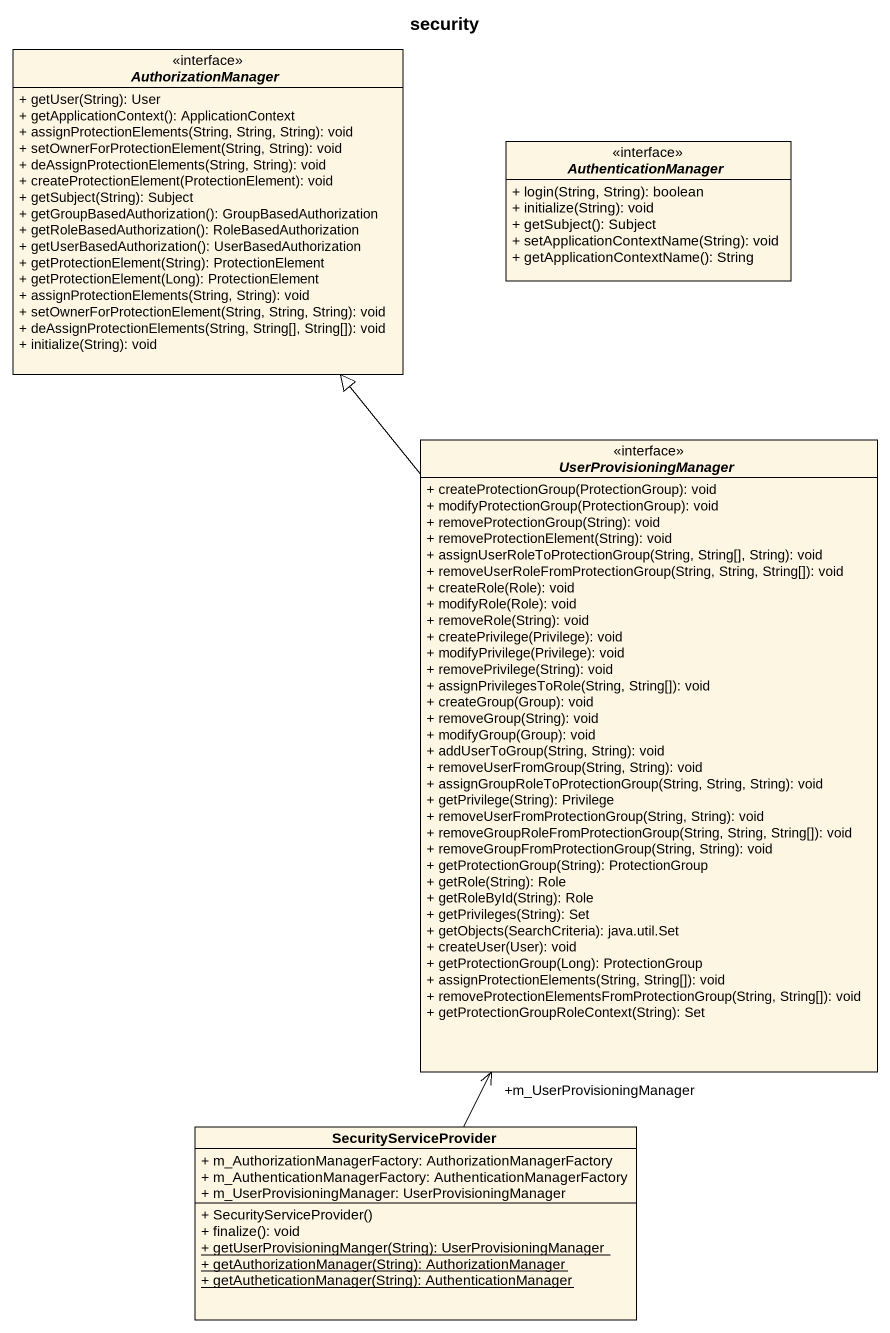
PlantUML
@startuml
title security
hide circle
hide empty members
skinparam classAttributeIconSize 0
interface AuthorizationManager <<interface>> {
  + getUser(String): User
  + getApplicationContext(): ApplicationContext
  + assignProtectionElements(String, String, String): void
  + setOwnerForProtectionElement(String, String): void
  + deAssignProtectionElements(String, String): void
  + createProtectionElement(ProtectionElement): void
  + getSubject(String): Subject
  + getGroupBasedAuthorization(): GroupBasedAuthorization
  + getRoleBasedAuthorization(): RoleBasedAuthorization
  + getUserBasedAuthorization(): UserBasedAuthorization
  + getProtectionElement(String): ProtectionElement
  + getProtectionElement(Long): ProtectionElement
  + assignProtectionElements(String, String): void
  + setOwnerForProtectionElement(String, String, String): void
  + deAssignProtectionElements(String, String[], String[]): void
  + initialize(String): void
}
interface AuthenticationManager <<interface>> {
  + login(String, String): boolean
  + initialize(String): void
  + getSubject(): Subject
  + setApplicationContextName(String): void
  + getApplicationContextName(): String
}
interface UserProvisioningManager <<interface>> {
  + createProtectionGroup(ProtectionGroup): void
  + modifyProtectionGroup(ProtectionGroup): void
  + removeProtectionGroup(String): void
  + removeProtectionElement(String): void
  + assignUserRoleToProtectionGroup(String, String[], String): void
  + removeUserRoleFromProtectionGroup(String, String, String[]): void
  + createRole(Role): void
  + modifyRole(Role): void
  + removeRole(String): void
  + createPrivilege(Privilege): void
  + modifyPrivilege(Privilege): void
  + removePrivilege(String): void
  + assignPrivilegesToRole(String, String[]): void
  + createGroup(Group): void
  + removeGroup(String): void
  + modifyGroup(Group): void
  + addUserToGroup(String, String): void
  + removeUserFromGroup(String, String): void
  + assignGroupRoleToProtectionGroup(String, String, String): void
  + getPrivilege(String): Privilege
  + removeUserFromProtectionGroup(String, String): void
  + removeGroupRoleFromProtectionGroup(String, String, String[]): void
  + removeGroupFromProtectionGroup(String, String): void
  + getProtectionGroup(String): ProtectionGroup
  + getRole(String): Role
  + getRoleById(String): Role
  + getPrivileges(String): Set
  + getObjects(SearchCriteria): java.util.Set
  + createUser(User): void
  + getProtectionGroup(Long): ProtectionGroup
  + assignProtectionElements(String, String[]): void
  + removeProtectionElementsFromProtectionGroup(String, String[]): void
  + getProtectionGroupRoleContext(String): Set
}
class SecurityServiceProvider {
  + m_AuthorizationManagerFactory: AuthorizationManagerFactory
  + m_AuthenticationManagerFactory: AuthenticationManagerFactory
  + m_UserProvisioningManager: UserProvisioningManager
  + SecurityServiceProvider()
  + finalize(): void
  {static} + getUserProvisioningManger(String): UserProvisioningManager
  {static} + getAuthorizationManager(String): AuthorizationManager
  {static} + getAutheticationManager(String): AuthenticationManager
}
UserProvisioningManager -up-|> AuthorizationManager
SecurityServiceProvider -up-> "+m_UserProvisioningManager" UserProvisioningManager
@enduml
